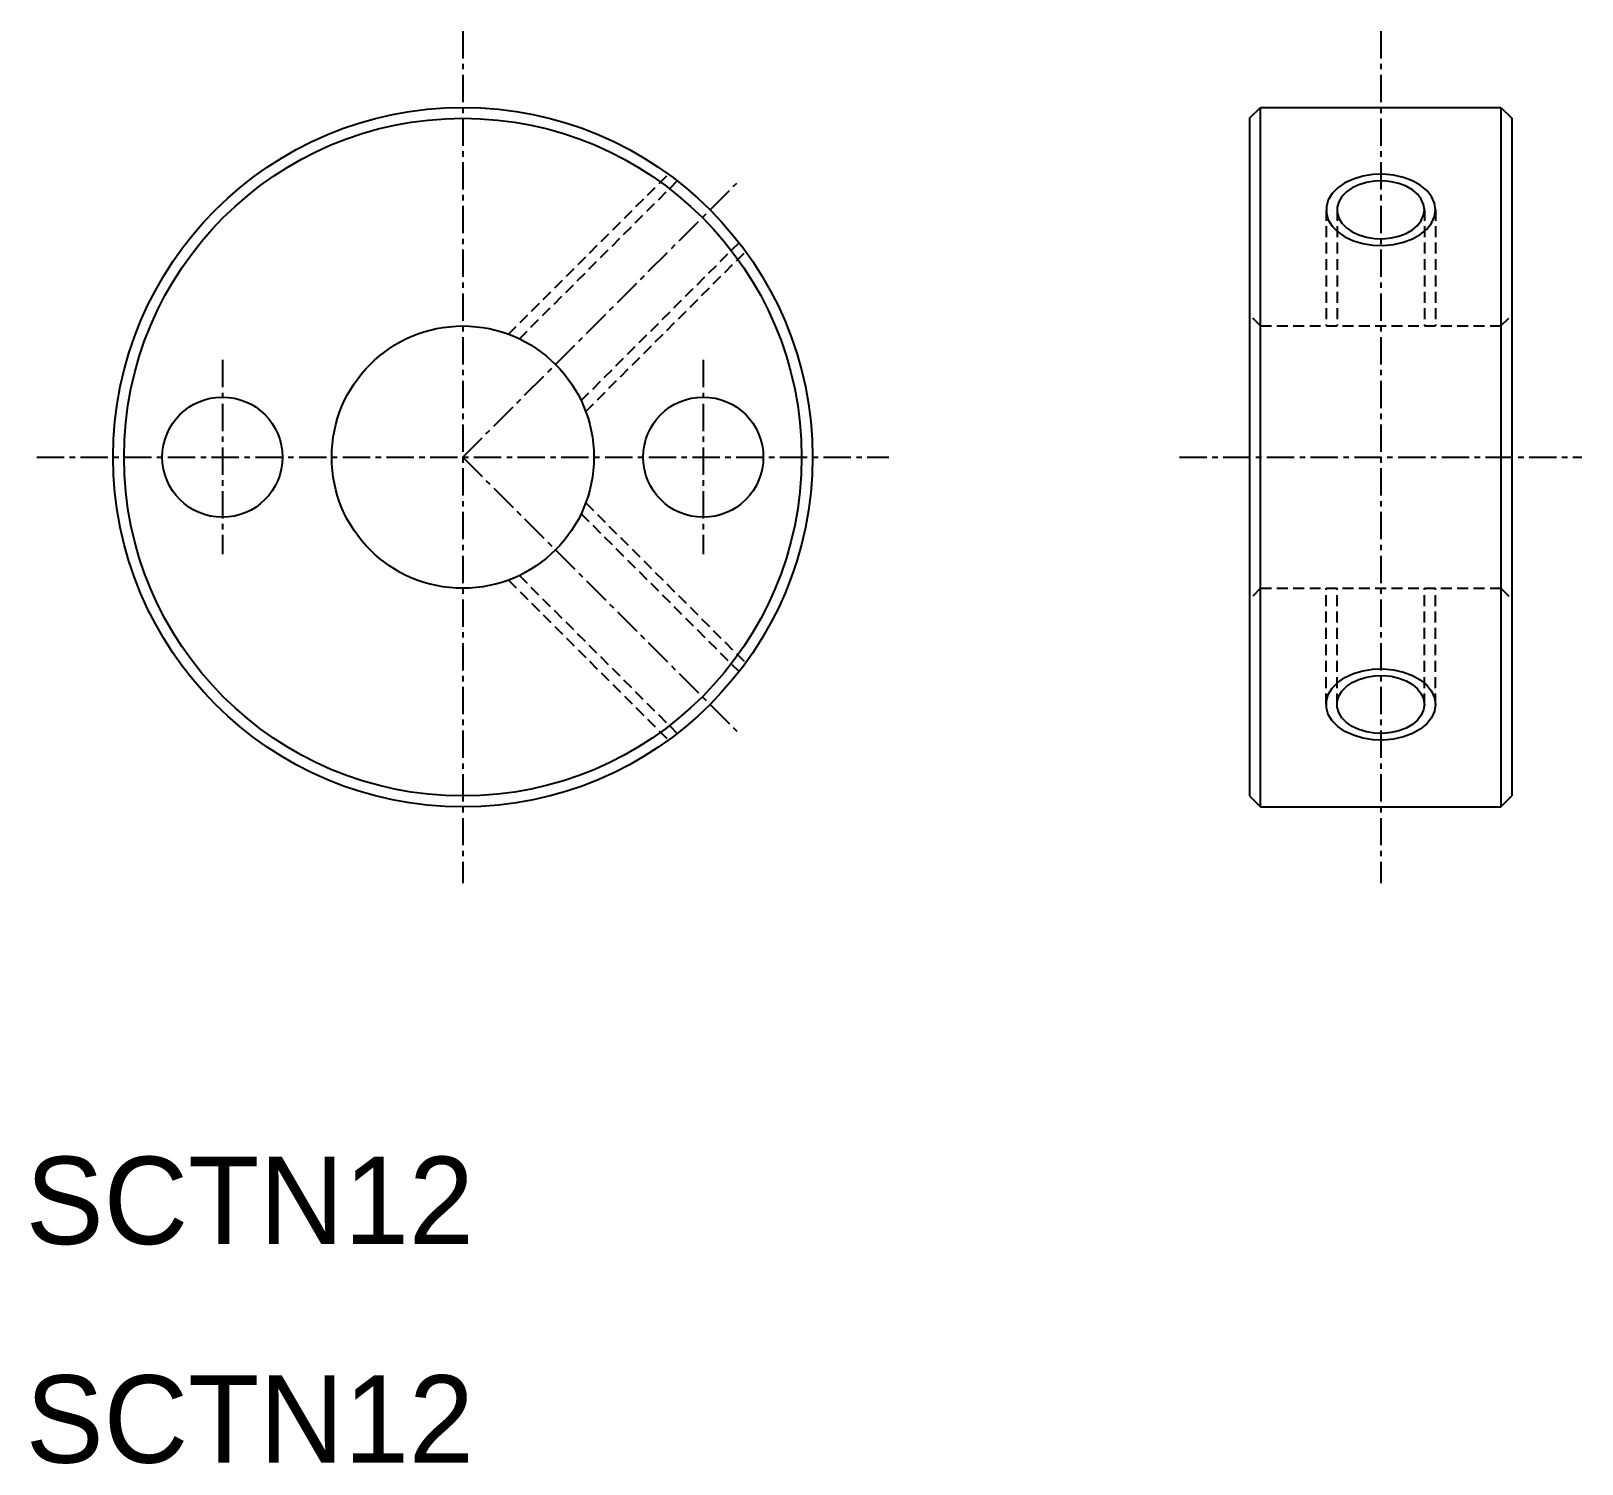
# Model space of a CAD drawing. Extents: x 10.2 to 81.2, y 9.9 to 75.5.
import ezdxf

# ---------------------------------------------------------------- set-up
doc = ezdxf.new("R2010")
doc.units = 0
doc.linetypes.add('CENTER', pattern=[2, 1.25, -0.25, 0.25, -0.25])
doc.linetypes.add('DASHED', pattern=[0.75, 0.5, -0.25])
doc.layers.get('0').update_dxf_attribs({"linetype": 'CONTINUOUS'})
doc.layers.add('CENTER', color=1, linetype='CENTER')

msp = doc.modelspace()

# ---------------------------------------------------------------- linework, layer by layer
at = {"color": 7, "linetype": 'CONTINUOUS'}
for p, q in [((66, 71.5), (66.5, 72)), ((66.5, 40), (66.5, 72)), ((66.5, 72), (77.5, 72)), ((69.25, 72), (69.25, 72)), ((72, 72), (72, 72)), ((77.5, 72), (77.5, 40)), ((77.5, 72), (78, 71.5)), ((66, 71.5), (66, 40.5)), ((78, 71.5), (78, 40.5)), ((66, 40.5), (66.5, 40)), ((77.5, 40), (78, 40.5)), ((66.5, 40), (77.5, 40))]:
    msp.add_line(p, q, dxfattribs=at)
at = {"color": 3, "linetype": 'DASHED'}
for p, q in [((32.089, 61.625), (39.407, 68.943)), ((32.586, 61.414), (39.811, 68.639)), ((69.5, 67.314), (69.5, 62)), ((70, 67.314), (70, 62)), ((74, 67.314), (74, 62)), ((74.5, 67.314), (74.5, 62)), ((35.414, 58.586), (42.639, 65.811)), ((35.625, 58.089), (42.943, 65.407)), ((66.5, 62), (66, 62.5)), ((77.5, 62), (78, 62.5)), ((66.5, 62), (77.5, 62)), ((35.414, 53.414), (42.639, 46.189)), ((35.625, 53.911), (42.943, 46.593)), ((32.586, 50.586), (39.811, 43.361)), ((32.089, 50.375), (39.407, 43.057)), ((66.5, 50), (66, 49.5)), ((66.5, 50), (77.5, 50)), ((69.5, 44.686), (69.5, 50)), ((70, 44.686), (70, 50)), ((74, 44.686), (74, 50)), ((74.5, 44.686), (74.5, 50)), ((77.5, 50), (78, 49.5))]:
    msp.add_line(p, q, dxfattribs=at)
at = {"color": 3, "flags": 128}
msp.add_lwpolyline([(74.5, 67.314), (74.455, 67.622), (74.321, 67.919), (74.103, 68.194), (73.809, 68.438), (73.45, 68.64), (73.039, 68.795), (72.589, 68.897), (72.119, 68.941), (71.644, 68.926), (71.182, 68.853), (70.75, 68.724), (70.363, 68.545), (70.035, 68.321), (69.778, 68.06), (69.601, 67.773), (69.511, 67.469), (69.511, 67.159), (69.601, 66.855), (69.778, 66.567), (70.035, 66.307), (70.363, 66.083), (70.75, 65.903), (71.182, 65.774), (71.644, 65.701), (72.119, 65.687), (72.589, 65.731), (73.039, 65.832), (73.45, 65.987), (73.809, 66.19), (74.103, 66.433), (74.321, 66.708), (74.455, 67.005)], close=True, dxfattribs=at)
at = {"color": 7, "linetype": 'CONTINUOUS', "flags": 128}
msp.add_lwpolyline([(74, 67.314), (73.964, 67.565), (73.857, 67.806), (73.683, 68.03), (73.447, 68.228), (73.16, 68.393), (72.831, 68.519), (72.472, 68.602), (72.095, 68.638), (71.715, 68.626), (71.346, 68.566), (71, 68.462), (70.69, 68.315), (70.428, 68.133), (70.222, 67.921), (70.081, 67.687), (70.009, 67.44), (70.009, 67.188), (70.081, 66.94), (70.222, 66.706), (70.428, 66.494), (70.69, 66.312), (71, 66.166), (71.346, 66.061), (71.715, 66.002), (72.095, 65.99), (72.472, 66.026), (72.831, 66.108), (73.16, 66.234), (73.447, 66.399), (73.683, 66.597), (73.857, 66.821), (73.964, 67.063)], close=True, dxfattribs=at)
at = {"color": 3, "extrusion": (0, 0, -1), "flags": 128}
msp.add_lwpolyline([(-74.5, 44.686), (-74.455, 44.378), (-74.321, 44.081), (-74.103, 43.806), (-73.809, 43.562), (-73.45, 43.36), (-73.039, 43.205), (-72.589, 43.103), (-72.119, 43.059), (-71.644, 43.074), (-71.182, 43.147), (-70.75, 43.276), (-70.363, 43.455), (-70.035, 43.679), (-69.778, 43.94), (-69.601, 44.227), (-69.511, 44.531), (-69.511, 44.841), (-69.601, 45.145), (-69.778, 45.433), (-70.035, 45.693), (-70.363, 45.917), (-70.75, 46.097), (-71.182, 46.226), (-71.644, 46.299), (-72.119, 46.313), (-72.589, 46.269), (-73.039, 46.168), (-73.45, 46.013), (-73.809, 45.81), (-74.103, 45.567), (-74.321, 45.292), (-74.455, 44.995)], close=True, dxfattribs=at)
at = {"color": 7, "linetype": 'CONTINUOUS', "extrusion": (0, 0, -1), "flags": 128}
msp.add_lwpolyline([(-74, 44.686), (-73.964, 44.435), (-73.857, 44.194), (-73.683, 43.97), (-73.447, 43.772), (-73.16, 43.607), (-72.831, 43.481), (-72.472, 43.398), (-72.095, 43.362), (-71.715, 43.374), (-71.346, 43.434), (-71, 43.538), (-70.69, 43.685), (-70.428, 43.867), (-70.222, 44.079), (-70.081, 44.313), (-70.009, 44.56), (-70.009, 44.812), (-70.081, 45.06), (-70.222, 45.294), (-70.428, 45.506), (-70.69, 45.688), (-71, 45.834), (-71.346, 45.939), (-71.715, 45.998), (-72.095, 46.01), (-72.472, 45.974), (-72.831, 45.892), (-73.16, 45.766), (-73.447, 45.601), (-73.683, 45.403), (-73.857, 45.179), (-73.964, 44.937)], close=True, dxfattribs=at)
at = {"color": 7, "linetype": 'CONTINUOUS'}
for centre, radius in [((30, 56), 16), ((30, 56), 15.5), ((30, 56), 6), ((19, 56), 2.75), ((41, 56), 2.75)]:
    msp.add_circle(centre, radius, dxfattribs=at)
at = {"layer": 'CENTER', "color": 1, "linetype": 'CENTER'}
for p, q in [((30, 75.493), (30, 36.507)), ((72, 75.493), (72, 36.507)), ((30, 56), (42.531, 68.531)), ((19, 60.445), (19, 51.555)), ((41, 60.445), (41, 51.555)), ((10.507, 56), (49.493, 56)), ((30, 56), (42.531, 43.469)), ((62.792, 56), (81.208, 56))]:
    msp.add_line(p, q, dxfattribs=at)

# ---------------------------------------------------------------- texts
at = {"color": 7, "linetype": 'CONTINUOUS'}
for p in [(10, 20), (10, 10)]:
    msp.add_text('SCTN12', height=4, dxfattribs=at).set_placement(p)

doc.saveas('drawing.dxf')
